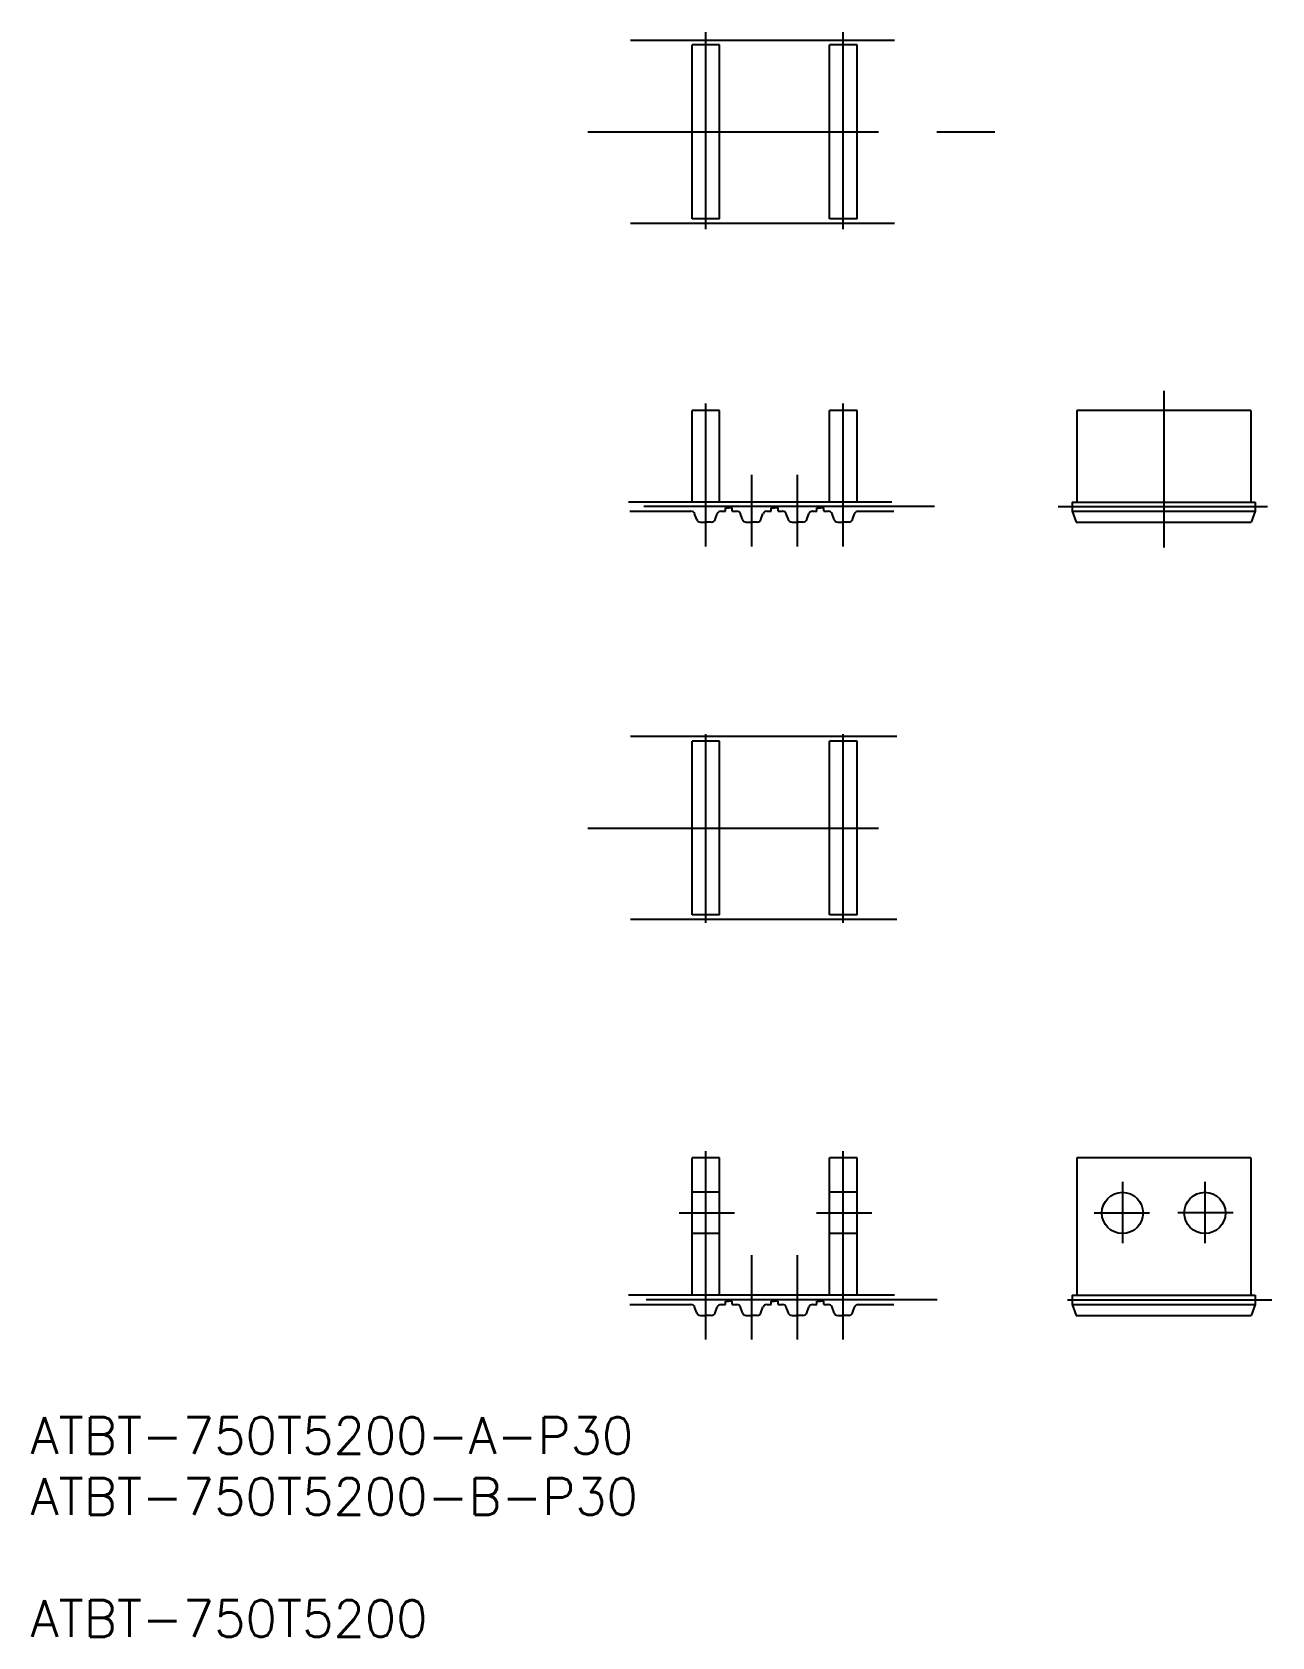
# Model space of a CAD drawing. Extents: x 417 to 552, y -39 to 136.
import ezdxf

# ---------------------------------------------------------------- set-up
doc = ezdxf.new("R2010")
doc.units = 0
doc.linetypes.add('CENTER', pattern=[50.8, 31.75, -6.35, 6.35, -6.35])
doc.linetypes.add('DASHED', pattern=[19.05, 12.7, -6.35])
doc.layers.get('0').update_dxf_attribs({"linetype": 'CONTINUOUS'})
doc.layers.add('CENTER', color=1, linetype='CENTER')
doc.styles.get("Standard").update_dxf_attribs({"font": 'txt', "bigfont": 'BIGFONT'})

msp = doc.modelspace()

# ---------------------------------------------------------------- linework, layer by layer
at = {"color": 7, "linetype": 'CONTINUOUS'}
for p, q in [((511.13, 135.1), (482.33, 135.1)), ((511.13, 115.1), (482.33, 115.1)), ((492.05, 115.6), (489.05, 115.6)), ((507.05, 115.6), (504.05, 115.6)), ((531.04, 94.68), (531.04, 84.68)), ((550.04, 94.68), (550.04, 84.68)), ((530.54, 84.68), (550.54, 84.68)), ((530.54, 84.68), (530.54, 83.68)), ((550.54, 84.68), (550.54, 83.68)), ((482.25, 83.68), (488.91, 83.68)), ((489.55, 82.77), (489.32, 83.39)), ((489.96, 82.48), (490.55, 82.48)), ((491.14, 82.48), (490.55, 82.48)), ((491.14, 82.48), (490.55, 82.48)), ((491.56, 82.77), (491.78, 83.39)), ((492.19, 83.68), (492.67, 83.68)), ((492.67, 83.68), (492.67, 84.04)), ((492.67, 84.04), (493.05, 84.04)), ((493.43, 84.04), (493.05, 84.04)), ((493.43, 83.68), (493.43, 84.04)), ((493.43, 83.68), (493.91, 83.68)), ((493.43, 83.68), (493.91, 83.68)), ((494.55, 82.77), (494.32, 83.39)), ((494.96, 82.48), (495.55, 82.48)), ((496.14, 82.48), (495.55, 82.48)), ((496.14, 82.48), (495.55, 82.48)), ((496.56, 82.77), (496.78, 83.39)), ((497.19, 83.68), (497.67, 83.68)), ((497.19, 83.68), (497.67, 83.68)), ((497.67, 83.68), (497.67, 84.04)), ((497.67, 84.04), (498.05, 84.04)), ((498.43, 84.04), (498.05, 84.04)), ((498.43, 83.68), (498.43, 84.04)), ((498.43, 83.68), (498.91, 83.68)), ((498.43, 83.68), (498.91, 83.68)), ((499.55, 82.77), (499.32, 83.39)), ((499.96, 82.48), (500.55, 82.48)), ((501.14, 82.48), (500.55, 82.48)), ((501.14, 82.48), (500.55, 82.48)), ((501.56, 82.77), (501.78, 83.39)), ((502.19, 83.68), (502.67, 83.68)), ((502.19, 83.68), (502.67, 83.68)), ((502.67, 83.68), (502.67, 84.04)), ((502.67, 84.04), (503.05, 84.04)), ((503.43, 84.04), (503.05, 84.04)), ((503.43, 83.68), (503.43, 84.04)), ((503.43, 83.68), (503.91, 83.68)), ((503.43, 83.68), (503.91, 83.68)), ((504.55, 82.77), (504.32, 83.39)), ((504.96, 82.48), (505.55, 82.48)), ((506.14, 82.48), (505.55, 82.48)), ((506.14, 82.48), (505.55, 82.48)), ((506.56, 82.77), (506.78, 83.39)), ((507.19, 83.68), (507.67, 83.68)), ((507.19, 83.68), (507.67, 83.68)), ((507.67, 83.68), (511.08, 83.68)), ((530.54, 83.68), (550.54, 83.68)), ((530.54, 83.68), (530.97, 82.48)), ((530.97, 82.48), (550.1, 82.48)), ((550.54, 83.68), (550.1, 82.48)), ((511.41, 59.08), (482.33, 59.08)), ((511.41, 39.08), (482.33, 39.08)), ((492.05, 39.58), (489.05, 39.58)), ((507.05, 39.58), (504.05, 39.58)), ((531.04, 13.04), (531.04, -1.96)), ((550.04, 13.04), (550.04, -1.96)), ((482.25, -2.96), (488.91, -2.96)), ((489.55, -3.87), (489.32, -3.25)), ((491.56, -3.87), (491.78, -3.25)), ((492.19, -2.96), (492.67, -2.96)), ((492.67, -2.96), (492.67, -2.6)), ((492.67, -2.6), (493.05, -2.6)), ((493.43, -2.6), (493.05, -2.6)), ((493.43, -2.96), (493.43, -2.6)), ((493.43, -2.96), (493.91, -2.96)), ((493.43, -2.96), (493.91, -2.96)), ((494.55, -3.87), (494.32, -3.25)), ((496.56, -3.87), (496.78, -3.25)), ((497.19, -2.96), (497.67, -2.96)), ((497.19, -2.96), (497.67, -2.96)), ((497.67, -2.96), (497.67, -2.6)), ((497.67, -2.6), (498.05, -2.6)), ((498.43, -2.6), (498.05, -2.6)), ((498.43, -2.96), (498.43, -2.6)), ((498.43, -2.96), (498.91, -2.96)), ((498.43, -2.96), (498.91, -2.96)), ((499.55, -3.87), (499.32, -3.25)), ((501.56, -3.87), (501.78, -3.25)), ((502.19, -2.96), (502.67, -2.96)), ((502.19, -2.96), (502.67, -2.96)), ((502.67, -2.96), (502.67, -2.6)), ((502.67, -2.6), (503.05, -2.6)), ((503.43, -2.6), (503.05, -2.6)), ((503.43, -2.96), (503.43, -2.6)), ((503.43, -2.96), (503.91, -2.96)), ((503.43, -2.96), (503.91, -2.96)), ((504.55, -3.87), (504.32, -3.25)), ((506.56, -3.87), (506.78, -3.25)), ((507.19, -2.96), (507.67, -2.96)), ((507.19, -2.96), (507.67, -2.96)), ((507.67, -2.96), (511.08, -2.96)), ((530.54, -1.96), (550.54, -1.96)), ((530.54, -1.96), (530.54, -2.96)), ((530.54, -2.96), (550.54, -2.96)), ((530.54, -2.96), (530.97, -4.16)), ((550.54, -2.96), (550.1, -4.16)), ((550.54, -1.96), (550.54, -2.96)), ((489.96, -4.16), (490.55, -4.16)), ((491.14, -4.16), (490.55, -4.16)), ((491.14, -4.16), (490.55, -4.16)), ((494.96, -4.16), (495.55, -4.16)), ((496.14, -4.16), (495.55, -4.16)), ((496.14, -4.16), (495.55, -4.16)), ((499.96, -4.16), (500.55, -4.16)), ((501.14, -4.16), (500.55, -4.16)), ((501.14, -4.16), (500.55, -4.16)), ((504.96, -4.16), (505.55, -4.16)), ((506.14, -4.16), (505.55, -4.16)), ((506.14, -4.16), (505.55, -4.16)), ((530.97, -4.16), (550.1, -4.16))]:
    msp.add_line(p, q, dxfattribs=at)
at = {"color": 3, "linetype": 'DASHED'}
for p, q in [((492.05, 9.29), (489.05, 9.29)), ((507.05, 9.29), (504.05, 9.29)), ((492.05, 4.79), (489.05, 4.79)), ((507.05, 4.79), (504.05, 4.79))]:
    msp.add_line(p, q, dxfattribs=at)
at = {"color": 7, "linetype": 'CONTINUOUS'}
for centre in [(536.04, 7.04), (545.04, 7.04)]:
    msp.add_circle(centre, 2.25, dxfattribs=at)
for centre, start, end in [((488.91, 83.24), 20, 90), ((489.96, 82.92), 200, 270), ((491.14, 82.92), 270, 340), ((492.2, 83.24), 90, 160), ((493.91, 83.24), 20, 90), ((494.96, 82.92), 200, 270), ((496.14, 82.92), 270, 340), ((497.2, 83.24), 90, 160), ((498.91, 83.24), 20, 90), ((499.96, 82.92), 200, 270), ((501.14, 82.92), 270, 340), ((502.2, 83.24), 90, 160), ((503.91, 83.24), 20, 90), ((504.96, 82.92), 200, 270), ((506.14, 82.92), 270, 340), ((507.2, 83.24), 90, 160), ((488.91, -3.4), 20, 90), ((492.2, -3.4), 90, 160), ((493.91, -3.4), 20, 90), ((497.2, -3.4), 90, 160), ((498.91, -3.4), 20, 90), ((502.2, -3.4), 90, 160), ((503.91, -3.4), 20, 90), ((507.2, -3.4), 90, 160), ((489.96, -3.72), 200, 270), ((491.14, -3.72), 270, 340), ((494.96, -3.72), 200, 270), ((496.14, -3.72), 270, 340), ((499.96, -3.72), 200, 270), ((501.14, -3.72), 270, 340), ((504.96, -3.72), 200, 270), ((506.14, -3.72), 270, 340)]:
    msp.add_arc(centre, 0.44, start, end, dxfattribs=at)
at = {"layer": 'CENTER', "color": 1, "linetype": 'CENTER'}
for p, q in [((490.55, 114.5), (490.55, 136.01)), ((505.55, 114.5), (505.55, 136.01)), ((477.66, 125.1), (523.72, 125.1)), ((540.54, 96.81), (540.54, 79.73)), ((490.55, 79.84), (490.55, 95.44)), ((505.55, 79.84), (505.55, 95.44)), ((495.55, 79.84), (495.55, 87.64)), ((500.55, 79.84), (500.55, 87.64)), ((515.51, 84.18), (478.93, 84.18)), ((529, 84.18), (551.87, 84.18)), ((490.55, 38.74), (490.55, 59.34)), ((505.55, 38.74), (505.55, 59.34)), ((477.66, 49.08), (515.33, 49.08)), ((490.55, -6.8), (490.55, 13.8)), ((505.55, -6.8), (505.55, 13.8)), ((536.04, 10.42), (536.04, 3.72)), ((545.04, 10.42), (545.04, 3.72)), ((487.64, 7.04), (493.68, 7.04)), ((502.64, 7.04), (508.68, 7.04)), ((532.95, 7.04), (538.99, 7.04)), ((548.12, 7.04), (542.08, 7.04)), ((495.55, -6.8), (495.55, 2.42)), ((500.55, -6.8), (500.55, 2.42)), ((515.79, -2.46), (478.93, -2.46)), ((530.02, -2.46), (552.36, -2.46))]:
    msp.add_line(p, q, dxfattribs=at)
at = {"layer": 'CENTER', "color": 7, "linetype": 'CONTINUOUS'}
for p, q in [((492.05, 134.6), (489.05, 134.6)), ((489.05, 115.6), (489.05, 134.6)), ((492.05, 115.6), (492.05, 134.6)), ((507.05, 134.6), (504.05, 134.6)), ((504.05, 115.6), (504.05, 134.6)), ((507.05, 115.6), (507.05, 134.6)), ((489.05, 84.68), (489.05, 94.68)), ((492.05, 94.68), (489.05, 94.68)), ((492.05, 84.68), (492.05, 94.68)), ((507.05, 94.68), (504.05, 94.68)), ((504.05, 84.68), (504.05, 94.68)), ((507.05, 84.68), (507.05, 94.68)), ((550.04, 94.68), (531.04, 94.68)), ((510.85, 84.68), (482.11, 84.68)), ((492.05, 58.58), (489.05, 58.58)), ((489.05, 39.58), (489.05, 58.58)), ((492.05, 39.58), (492.05, 58.58)), ((507.05, 58.58), (504.05, 58.58)), ((504.05, 39.58), (504.05, 58.58)), ((507.05, 39.58), (507.05, 58.58)), ((492.05, 13.04), (489.05, 13.04)), ((489.05, -1.96), (489.05, 13.04)), ((492.05, -1.96), (492.05, 13.04)), ((507.05, 13.04), (504.05, 13.04)), ((504.05, -1.96), (504.05, 13.04)), ((507.05, -1.96), (507.05, 13.04)), ((550.04, 13.04), (531.04, 13.04)), ((511.13, -1.96), (482.11, -1.96))]:
    msp.add_line(p, q, dxfattribs=at)

# ---------------------------------------------------------------- texts
at = {"color": 7, "linetype": 'CONTINUOUS'}
for s, p in [('ATBT-750T5200-A-P30', (416.79, -19.27)), ('ATBT-750T5200-B-P30', (416.79, -25.93)), ('ATBT-750T5200', (416.79, -39.27))]:
    msp.add_text(s, height=4, dxfattribs=at).set_placement(p)

doc.saveas('drawing.dxf')
